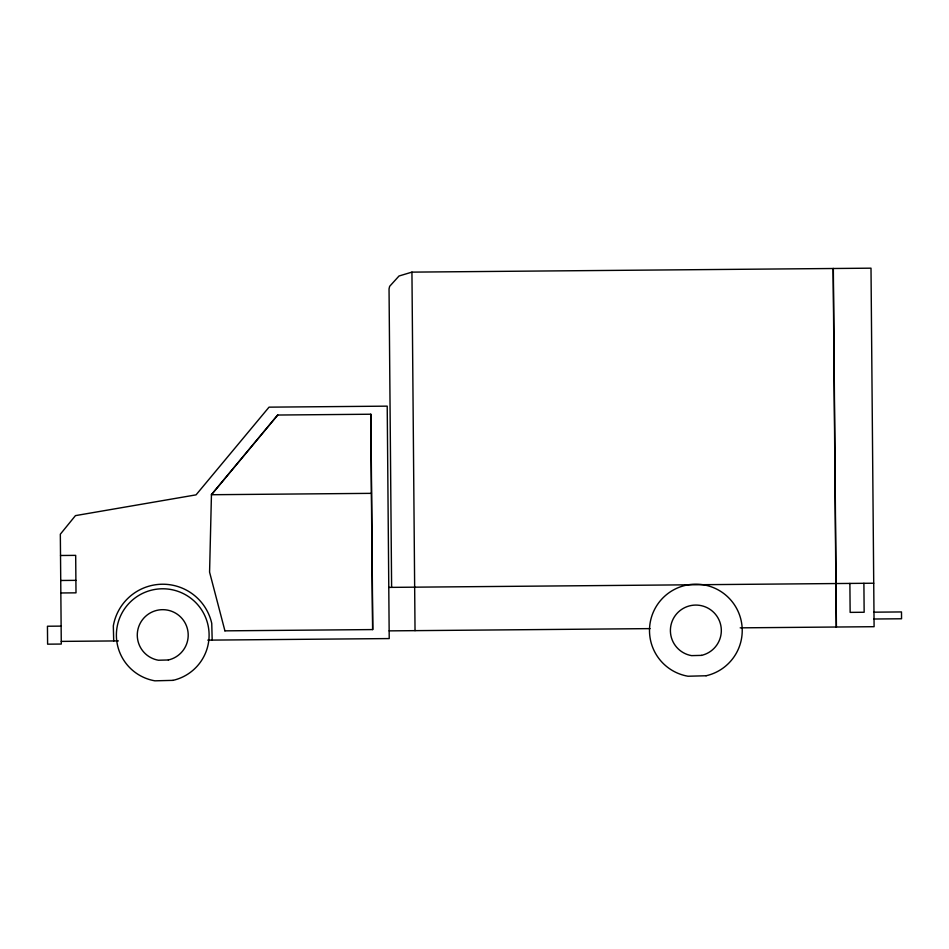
<?xml version="1.0" encoding="UTF-8"?>
<svg xmlns="http://www.w3.org/2000/svg" width="949" height="949" viewBox="0 0 949 949"><rect width="100%" height="100%" fill="white"/><g stroke="black" fill="none" stroke-linecap="round" stroke-linejoin="round"><path stroke-width="1.42" d="M277.76 415.033L211.449 494.726L209.575 572.128L224.925 630.848M740.184 627.847L874.1 626.696L871.004 268.176L411.937 272.126L399.031 275.993L389.648 286.337L389.043 288.887L391.617 587.372M371.427 493.35L211.366 494.726L277.642 415.033L370.905 414.227L372.767 629.578L224.842 630.848M60.511 555.497L75.683 555.367L76.003 592.84L60.831 592.971M60.724 580.48L75.896 580.349M388.782 587.395L873.721 583.22M873.97 612.176L901.491 611.939L901.55 618.772L874.029 619.009M61.127 626.115L47.45 626.233L47.604 644.169L61.282 644.051L60.333 534.204L75.446 515.627L196.063 494.856L269.042 407.157L387.216 406.148L389.22 638.57L207.784 640.136M389.161 630.871L650.065 628.618M61.258 641.394L118.364 640.907M113.714 641.014L113.322 625.925A50.19 50.19 0 0 1 211.746 623.363L212.185 640.101M863.898 583.303L864.148 612.259L850.138 612.378L849.889 583.421M833.329 268.496L836.413 627.016M833.163 268.496L836.259 627.016M411.937 272.126L415.033 630.646M370.739 414.227L372.601 629.578M168.364 659.97L158.424 660.231A25.469 25.469 0 0 1 141.211 621.536A25.469 25.469 0 0 1 183.537 620.432A25.469 25.469 0 0 1 168.364 659.97M701.477 655.379L691.548 655.629A25.469 25.469 0 0 1 674.324 616.945A25.469 25.469 0 0 1 716.661 615.842A25.469 25.469 0 0 1 701.477 655.379M172.967 680.362L154.889 680.824A46.371 46.371 0 0 1 123.536 610.385A46.371 46.371 0 0 1 200.607 608.38A46.371 46.371 0 0 1 172.967 680.362M706.092 675.759L688.001 676.234A46.371 46.371 0 0 1 656.649 605.794A46.371 46.371 0 0 1 733.731 603.778A46.371 46.371 0 0 1 706.092 675.759"/></g></svg>
